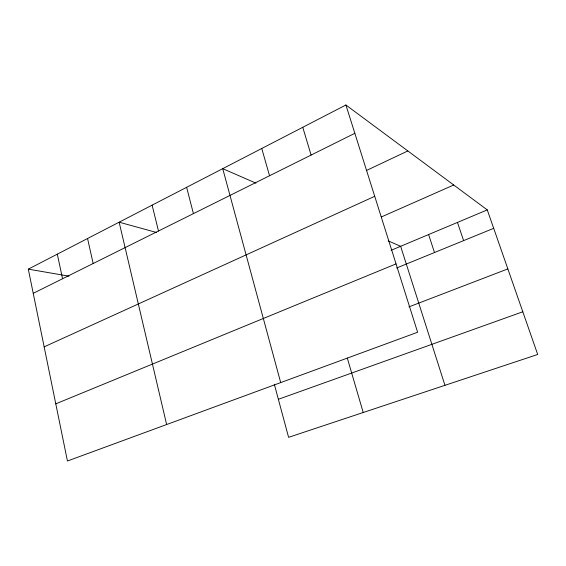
<?xml version="1.0" encoding="UTF-8"?>
<svg xmlns="http://www.w3.org/2000/svg" width="566" height="566" viewBox="0 0 566 566"><rect width="100%" height="100%" fill="white"/><g stroke="black" fill="none" stroke-linecap="round" stroke-linejoin="round"><path stroke-width="0.85" d="M345.911 104.993L417.616 332.249L67.446 461.007L28.3 269.147L345.911 104.993L487.269 209.901L537.7 354.472L288.596 437.327L274.305 384.208M33.231 293.329L354.84 133.3M366.244 170.592L407.824 150.945M44.155 346.859L374.72 196.31M381.307 216.983L453.713 184.997M391.085 250.321L487.269 209.901M55.779 403.841L396.051 263.897M396.66 267.994L493.701 228.324M408.921 306.885L507.851 268.907M278.366 399.292L522.807 311.781M28.3 269.147L68.995 276.158M156.365 232.428L119.136 222.197L166.637 424.535M255.959 183.151L222.735 168.654L280.701 382.588M388.212 240.875L400.65 246.302L444.947 385.326M457.462 222.424L463.618 240.621M428.603 234.557L434.504 252.528M302.768 127.293L311.095 155.07M347.298 358.059L363.216 412.508M261.761 148.483L269.529 175.75M186.624 187.318L193.416 213.623M152.12 205.147L158.487 231.006M87.56 238.519L93.157 263.508M57.308 254.155L62.564 278.734"/></g></svg>
